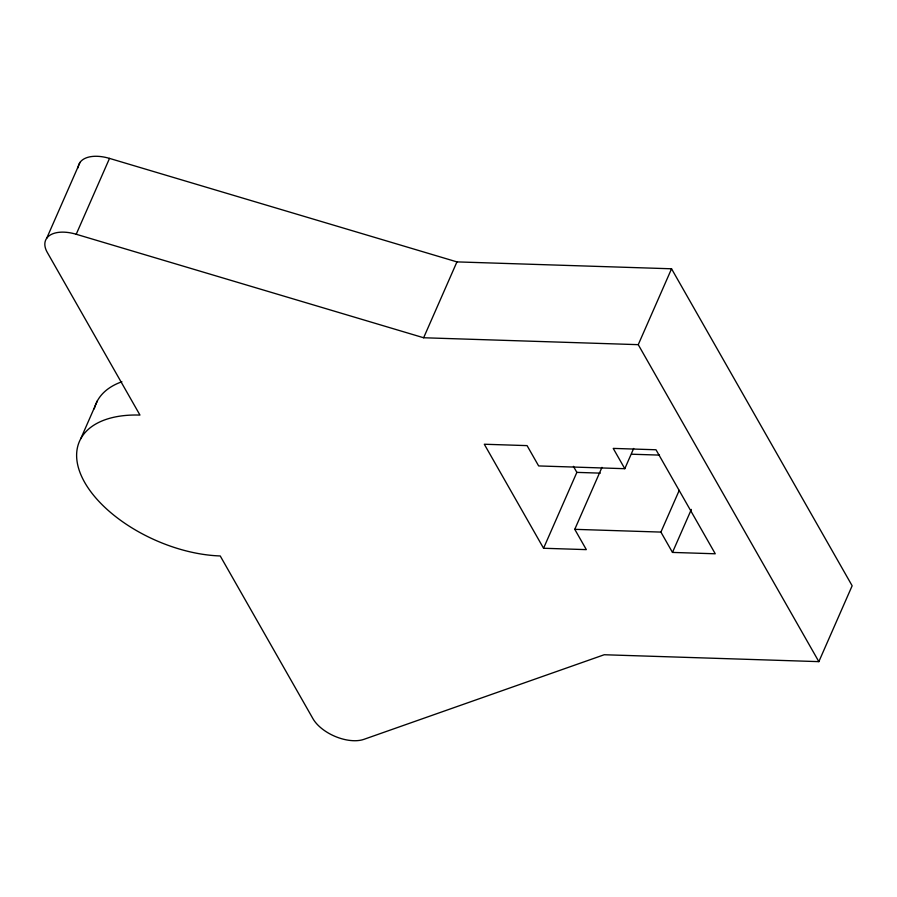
<?xml version="1.0" encoding="UTF-8"?>
<svg xmlns="http://www.w3.org/2000/svg" width="897" height="897" viewBox="0 0 897 897"><rect width="100%" height="100%" fill="white"/><g stroke="black" fill="none" stroke-linecap="round" stroke-linejoin="round"><path stroke-width="1.35" d="M46.7 238.266L80.001 162.402M76.211 234.263L109.512 158.399L456.943 261.89L671.55 268.786L852.15 585.775L818.849 661.638L604.23 654.743L363.969 739.33A32.965 18.007 23.7 0 1 312.93 718.654L220.225 555.949A109.905 60.021 23.7 0 1 84.71 482.44A109.905 60.021 23.7 0 1 139.966 415.076L47.261 252.371A32.965 18.007 23.7 0 1 76.211 234.263L423.631 337.754L638.249 344.661L818.849 661.638M80.752 438.734L97.403 400.802M423.631 337.754L456.943 261.89M601.965 467.371L574.764 529.331L586.335 549.626L543.56 548.258L576.861 472.383L573.418 466.339M638.249 344.661L671.55 268.786M543.56 548.258L484.302 444.239L527.077 445.618L538.649 465.935L624.794 468.694L633.674 448.466M624.794 468.694L613.223 448.399L655.999 449.767L715.257 553.785L672.481 552.417L660.91 532.089L679.231 490.367M672.481 552.417L691.352 509.418M631.69 454.218L659.474 455.104M576.861 472.383L600.317 473.134M574.764 529.331L660.91 532.089M78.162 167.739A32.965 18.007 23.7 0 1 109.512 158.399M94.275 408.83A109.905 60.021 23.7 0 1 121.891 381.763"/></g></svg>
